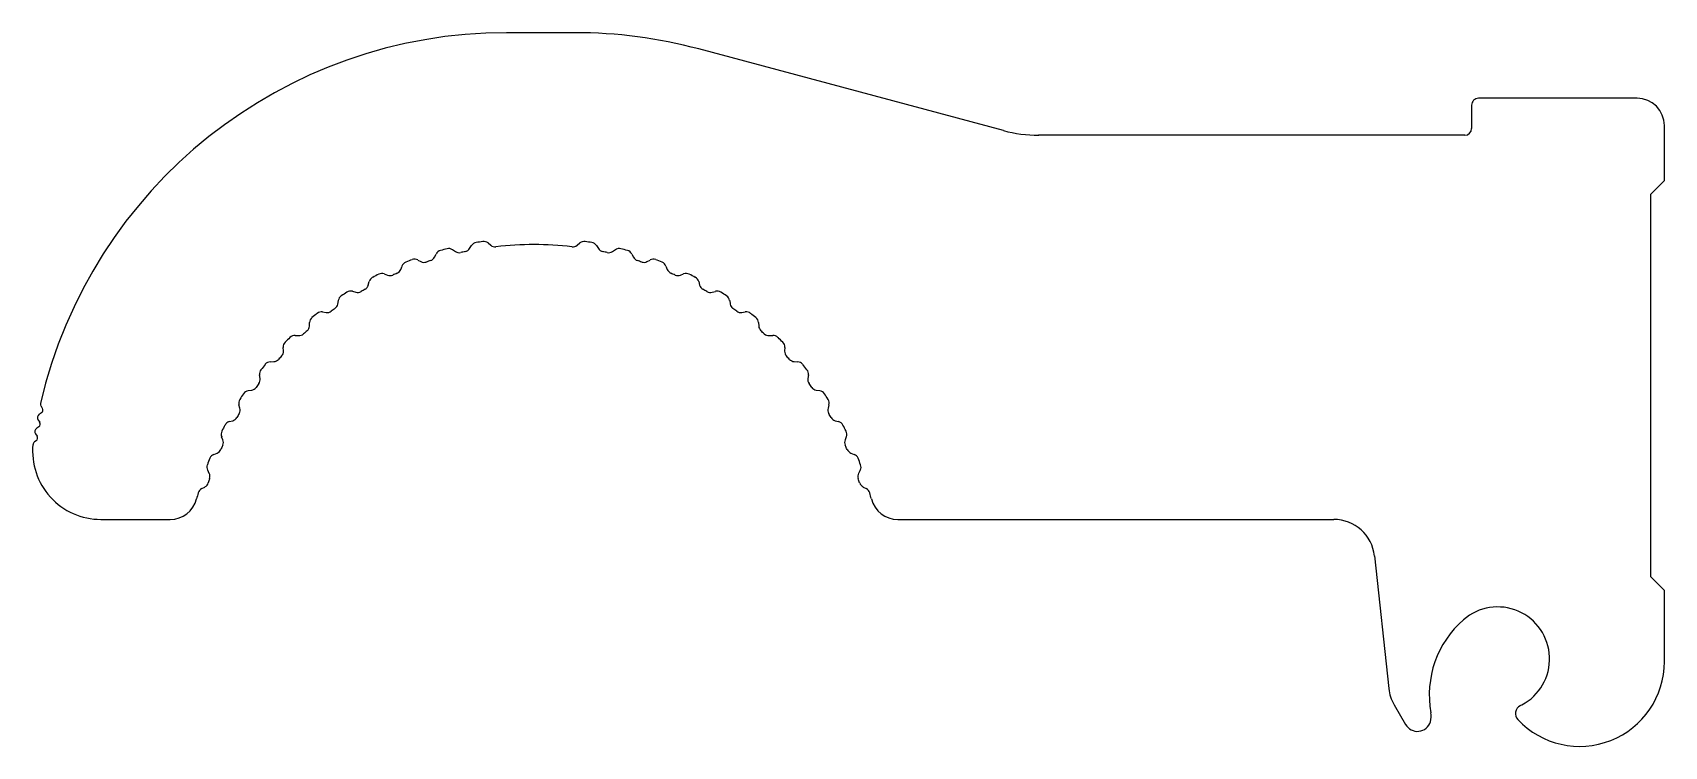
# Model space of a CAD drawing. Extents: x 2424 to 2543, y 1544 to 1596.
import ezdxf

# ---------------------------------------------------------------- set-up
doc = ezdxf.new("R2010")
doc.units = 0
doc.layers.get('0').update_dxf_attribs({"linetype": 'CONTINUOUS'})

msp = doc.modelspace()

# ---------------------------------------------------------------- linework, layer by layer
for p, q in [((2463.72, 1596.34), (2458.72, 1596.34)), ((2495.06, 1589.18), (2472.78, 1595.15)), ((2541.42, 1591.54), (2529.82, 1591.54)), ((2529.32, 1591.04), (2529.32, 1589.34)), ((2543.42, 1585.54), (2543.42, 1589.54)), ((2528.82, 1588.84), (2497.64, 1588.84)), ((2542.42, 1584.54), (2543.42, 1585.54)), ((2542.42, 1556.54), (2542.42, 1584.54)), ((2456.01, 1580.55), (2456.15, 1580.77)), ((2457.37, 1580.96), (2457.37, 1580.96)), ((2457.37, 1580.96), (2457.57, 1580.8)), ((2463.87, 1580.8), (2464.07, 1580.96)), ((2465.29, 1580.77), (2465.44, 1580.55)), ((2452.22, 1579.71), (2452.45, 1579.6)), ((2453.45, 1579.92), (2453.57, 1580.15)), ((2454.76, 1580.47), (2454.76, 1580.47)), ((2454.76, 1580.47), (2454.98, 1580.33)), ((2466.46, 1580.33), (2466.68, 1580.47)), ((2467.87, 1580.15), (2467.99, 1579.92)), ((2468.99, 1579.6), (2469.22, 1579.71)), ((2449.77, 1578.7), (2450.01, 1578.6)), ((2450.97, 1579.03), (2451.07, 1579.27)), ((2470.37, 1579.27), (2470.47, 1579.03)), ((2471.43, 1578.6), (2471.67, 1578.69)), ((2447.44, 1577.43), (2447.69, 1577.36)), ((2448.6, 1577.88), (2448.67, 1578.13)), ((2472.77, 1578.14), (2472.84, 1577.88)), ((2473.75, 1577.36), (2474, 1577.42)), ((2445.26, 1575.92), (2445.26, 1575.92)), ((2445.26, 1575.92), (2445.52, 1575.88)), ((2446.37, 1576.49), (2446.41, 1576.75)), ((2475.04, 1576.75), (2475.04, 1576.75)), ((2475.04, 1576.75), (2475.08, 1576.49)), ((2475.93, 1575.88), (2476.18, 1575.92)), ((2444.29, 1574.88), (2444.3, 1575.14)), ((2477.14, 1575.14), (2477.16, 1574.88)), ((2443.24, 1574.19), (2443.5, 1574.18)), ((2477.94, 1574.18), (2478.2, 1574.19)), ((2441.42, 1572.26), (2441.68, 1572.28)), ((2442.39, 1573.06), (2442.37, 1573.32)), ((2479.07, 1573.32), (2479.06, 1573.06)), ((2479.76, 1572.28), (2480.02, 1572.26)), ((2440.69, 1571.05), (2440.64, 1571.31)), ((2480.8, 1571.31), (2480.76, 1571.05)), ((2480.8, 1571.31), (2480.8, 1571.31)), ((2439.81, 1570.16), (2440.07, 1570.2)), ((2439.81, 1570.16), (2439.81, 1570.16)), ((2481.37, 1570.2), (2481.63, 1570.16)), ((2424.66, 1569.03), (2424.75, 1568.88)), ((2439.21, 1568.87), (2439.14, 1569.12)), ((2482.3, 1569.12), (2482.24, 1568.87)), ((2424.49, 1567.51), (2424.34, 1567.41)), ((2424.46, 1568.01), (2424.56, 1567.86)), ((2424.69, 1568.54), (2424.54, 1568.43)), ((2438.43, 1567.89), (2438.68, 1567.96)), ((2482.76, 1567.96), (2483.01, 1567.89)), ((2424.3, 1566.49), (2424.17, 1566.41)), ((2424.26, 1566.99), (2424.37, 1566.84)), ((2437.96, 1566.55), (2437.87, 1566.79)), ((2483.57, 1566.79), (2483.48, 1566.55)), ((2437.29, 1565.5), (2437.54, 1565.59)), ((2483.91, 1565.59), (2484.15, 1565.5)), ((2436.97, 1564.11), (2436.85, 1564.34)), ((2484.59, 1564.35), (2484.47, 1564.11)), ((2436.41, 1562.99), (2436.64, 1563.11)), ((2484.8, 1563.11), (2485.03, 1563)), ((2429.04, 1560.74), (2434.1, 1560.74)), ((2487.34, 1560.74), (2519.23, 1560.74)), ((2522.21, 1558.07), (2523.26, 1548.37)), ((2543.42, 1555.54), (2542.42, 1556.54)), ((2543.42, 1550.34), (2543.42, 1555.54)), ((2523.65, 1547.19), (2524.48, 1545.74))]:
    msp.add_line(p, q)
for centre, radius, start, end in [((2458.72, 1561.34), 35, 90, 166.983), ((2463.72, 1561.34), 35, 75, 90), ((2529.82, 1591.04), 0.5, 90, 180.0971), ((2541.42, 1589.54), 2, 0, 90), ((2497.64, 1598.84), 10, 255.0531, 270.0529), ((2528.82, 1589.34), 0.5, 270.2364, 360), ((2460.72, 1555.84), 25.5, 104.4383, 105.5617), ((2454.49, 1580.05), 0.5, 57, 104.4383), ((2455.59, 1580.82), 0.5, 281.6148, 327), ((2456.57, 1580.5), 0.5, 99.5617, 147.0686), ((2460.72, 1555.84), 25.5, 98.4383, 99.5617), ((2457.05, 1580.57), 0.5, 50.9999, 98.4383), ((2457.88, 1581.18), 0.5, 231.0252, 276.3852), ((2460.72, 1555.84), 25, 83.6148, 96.3852), ((2463.56, 1581.18), 0.5, 263.6148, 309.0254), ((2464.39, 1580.57), 0.5, 81.5617, 129.0001), ((2460.72, 1555.84), 25.5, 80.4383, 81.5617), ((2464.87, 1580.5), 0.5, 33.0687, 80.4383), ((2465.85, 1580.82), 0.5, 213, 258.3852), ((2466.95, 1580.05), 0.5, 75.5617, 123), ((2460.72, 1555.84), 25.5, 74.4383, 75.5617), ((2451.53, 1579.09), 0.5, 111.5617, 159.0479), ((2460.72, 1555.84), 25.5, 110.4383, 111.5617), ((2451.99, 1579.27), 0.5, 63.0728, 110.4383), ((2452.68, 1580.04), 0.5, 243, 288.3852), ((2460.72, 1555.84), 25, 107.6148, 108.3852), ((2453, 1580.15), 0.5, 287.6148, 333), ((2454.01, 1579.93), 0.5, 105.5617, 153.0432), ((2455.25, 1580.75), 0.5, 237.0603, 282.3852), ((2460.72, 1555.84), 25, 101.6148, 102.3852), ((2460.72, 1555.84), 25, 77.6148, 78.3852), ((2466.19, 1580.75), 0.5, 257.6148, 303.0603), ((2467.43, 1579.93), 0.5, 27.0433, 74.4383), ((2468.44, 1580.15), 0.5, 207, 252.3852), ((2460.72, 1555.84), 25, 71.6148, 72.3852), ((2468.76, 1580.04), 0.5, 251.6148, 297), ((2469.45, 1579.27), 0.5, 69.5617, 117.0727), ((2460.72, 1555.84), 25.5, 68.4383, 69.5617), ((2469.91, 1579.09), 0.5, 21.0481, 68.4383), ((2449.15, 1578.01), 0.5, 117.5617, 165.0641), ((2460.72, 1555.84), 25.5, 116.4383, 117.5617), ((2449.59, 1578.23), 0.5, 69.0878, 116.4383), ((2450.19, 1579.07), 0.5, 249, 294.3852), ((2460.72, 1555.84), 25, 113.6148, 114.3852), ((2450.51, 1579.21), 0.5, 293.6148, 339.0489), ((2470.94, 1579.21), 0.5, 201.0491, 246.3852), ((2460.72, 1555.84), 25, 65.6148, 66.3852), ((2471.25, 1579.07), 0.5, 245.6148, 291), ((2471.85, 1578.23), 0.5, 63.5617, 111.0877), ((2460.72, 1555.84), 25.5, 62.4383, 63.5617), ((2472.29, 1578.01), 0.5, 15.0644, 62.4383), ((2446.9, 1576.67), 0.5, 123.5617, 171.0001), ((2460.72, 1555.84), 25.5, 122.4383, 123.5617), ((2447.31, 1576.94), 0.5, 75.1022, 122.4383), ((2447.82, 1577.84), 0.5, 255.0712, 300.3852), ((2460.72, 1555.84), 25, 119.6148, 120.3852), ((2448.12, 1578.01), 0.5, 299.6148, 345.0637), ((2473.32, 1578.01), 0.5, 195.0639, 240.3852), ((2460.72, 1555.84), 25, 59.6148, 60.3852), ((2473.62, 1577.84), 0.5, 239.6148, 285.0707), ((2474.13, 1576.94), 0.5, 57.5617, 105.1017), ((2460.72, 1555.84), 25.5, 56.4383, 57.5617), ((2474.54, 1576.67), 0.5, 8.9999, 56.4383), ((2460.72, 1555.84), 25.5, 128.4383, 129.5617), ((2445.18, 1575.42), 0.5, 80.9999, 128.4383), ((2445.59, 1576.37), 0.5, 261.0782, 306.3852), ((2460.72, 1555.84), 25, 125.6148, 126.3852), ((2445.87, 1576.57), 0.5, 305.6148, 351.0001), ((2475.57, 1576.57), 0.5, 188.9999, 234.3852), ((2460.72, 1555.84), 25, 53.6148, 54.3852), ((2475.85, 1576.37), 0.5, 233.6148, 279.0784), ((2476.26, 1575.42), 0.5, 51.5617, 99.0001), ((2460.72, 1555.84), 25.5, 50.4383, 51.5617), ((2443.79, 1574.91), 0.5, 311.6148, 357.0962), ((2444.8, 1575.12), 0.5, 129.5617, 177.1093), ((2476.64, 1575.12), 0.5, 3.11, 50.4383), ((2477.66, 1574.91), 0.5, 183.097, 228.3852), ((2442.87, 1573.35), 0.5, 135.5617, 183.0944), ((2460.72, 1555.84), 25.5, 134.4383, 135.5617), ((2443.22, 1573.69), 0.5, 87.0946, 134.4383), ((2443.53, 1574.68), 0.5, 267.0001, 312.3852), ((2460.72, 1555.84), 25, 131.6148, 132.3852), ((2460.72, 1555.84), 25, 47.6148, 48.3852), ((2477.91, 1574.68), 0.5, 227.6148, 272.9999), ((2478.22, 1573.69), 0.5, 45.5617, 93.0944), ((2460.72, 1555.84), 25.5, 44.4383, 45.5617), ((2478.57, 1573.35), 0.5, 357.0946, 44.4383), ((2441.45, 1571.77), 0.5, 93.11, 140.4383), ((2441.66, 1572.78), 0.5, 273.097, 318.3852), ((2460.72, 1555.84), 25, 137.6148, 138.3852), ((2441.89, 1573.03), 0.5, 317.6148, 2.9999), ((2479.56, 1573.03), 0.5, 177.0001, 222.3852), ((2460.72, 1555.84), 25, 41.6148, 42.3852), ((2479.79, 1572.78), 0.5, 221.6148, 267.0962), ((2479.99, 1571.77), 0.5, 39.5617, 87.1093), ((2440.19, 1570.97), 0.5, 323.6148, 9.0784), ((2441.14, 1571.38), 0.5, 141.5617, 189.0001), ((2460.72, 1555.84), 25.5, 140.4383, 141.5617), ((2460.72, 1555.84), 25.5, 38.4383, 39.5617), ((2480.3, 1571.38), 0.5, 350.9999, 38.4383), ((2481.25, 1570.97), 0.5, 171.0782, 216.3852), ((2460.72, 1555.84), 25.5, 146.4383, 147.5617), ((2439.89, 1569.66), 0.5, 98.9999, 146.4383), ((2439.99, 1570.69), 0.5, 278.9999, 324.3852), ((2460.72, 1555.84), 25, 143.6148, 144.3852), ((2460.72, 1555.84), 25, 35.6148, 36.3852), ((2481.45, 1570.69), 0.5, 215.6148, 261.0001), ((2481.55, 1569.66), 0.5, 33.5617, 81.0001), ((2460.72, 1555.84), 25.5, 32.4383, 33.5617), ((2424.86, 1569.17), 0.25, 166.983, 214.2463), ((2424.55, 1568.74), 0.25, 304.2315, 34.2463), ((2439.62, 1569.25), 0.5, 147.5617, 195.1017), ((2438.72, 1568.74), 0.5, 329.6148, 15.0707), ((2482.72, 1568.74), 0.5, 165.0712, 210.3852), ((2481.82, 1569.25), 0.5, 345.1022, 32.4383), ((2424.51, 1567.16), 0.3, 124.2315, 214.2315), ((2424.7, 1568.18), 0.3, 124.2315, 214.2315), ((2424.35, 1567.72), 0.25, 304.2315, 34.2315), ((2460.72, 1555.84), 25.5, 152.4383, 153.5617), ((2438.56, 1567.41), 0.5, 105.0644, 152.4383), ((2438.55, 1568.44), 0.5, 285.0639, 330.3852), ((2460.72, 1555.84), 25, 149.6148, 150.3852), ((2460.72, 1555.84), 25, 29.6148, 30.3852), ((2482.89, 1568.44), 0.5, 209.6148, 255.0637), ((2482.88, 1567.41), 0.5, 27.5617, 75.0641), ((2460.72, 1555.84), 25.5, 26.4383, 27.5617), ((2429.04, 1565.74), 5, 174.4792, 270), ((2424.32, 1566.2), 0.25, 124.238, 174.4792), ((2424.16, 1566.7), 0.25, 304.238, 34.2315), ((2438.34, 1566.97), 0.5, 153.5617, 201.0877), ((2437.5, 1566.37), 0.5, 335.6148, 21), ((2483.95, 1566.37), 0.5, 159, 204.3852), ((2483.11, 1566.97), 0.5, 339.0878, 26.4383), ((2460.72, 1555.84), 25.5, 158.4383, 159.5617), ((2437.47, 1565.03), 0.5, 111.0481, 158.4383), ((2437.36, 1566.06), 0.5, 291.0491, 336.3852), ((2460.72, 1555.84), 25, 155.6148, 156.3852), ((2460.72, 1555.84), 25, 23.6148, 24.3852), ((2484.09, 1566.06), 0.5, 203.6148, 249.0489), ((2483.97, 1565.03), 0.5, 21.5617, 69.0479), ((2460.72, 1555.84), 25.5, 20.4383, 21.5617), ((2437.29, 1564.57), 0.5, 159.5617, 207.0727), ((2436.52, 1563.89), 0.5, 341.6148, 27), ((2484.92, 1563.89), 0.5, 153, 198.3852), ((2484.15, 1564.57), 0.5, 333.0728, 20.4383), ((2460.72, 1555.84), 25.5, 164.4383, 165.4688), ((2436.64, 1562.55), 0.5, 117.0433, 164.4383), ((2436.42, 1563.56), 0.5, 297, 342.3852), ((2460.72, 1555.84), 25, 161.6148, 162.3852), ((2460.72, 1555.84), 25, 17.6148, 18.3852), ((2485.03, 1563.56), 0.5, 197.6148, 243), ((2484.8, 1562.55), 0.5, 15.5617, 63.0432), ((2460.72, 1555.84), 25.5, 14.5312, 15.5617), ((2434.1, 1562.74), 2, 270, 345.4688), ((2487.34, 1562.74), 2, 194.5312, 270), ((2519.23, 1557.74), 3, 6.1839, 90), ((2531.22, 1550.54), 3.8, 297.7939, 131.0823), ((2533.52, 1547.9), 7.3, 131.0823, 190.2107), ((2537.22, 1550.34), 6.2, 223.1016, 0), ((2526.24, 1548.69), 3, 186.1839, 210), ((2533.16, 1546.54), 0.642, 116.7487, 223.1016), ((2529.57, 1553.67), 7.33, 296.7487, 297.7939), ((2525.35, 1546.24), 1, 210, 342.739), ((2524.86, 1546.34), 1.5, 344.6674, 10.2107)]:
    msp.add_arc(centre, radius, start, end)

doc.saveas('drawing.dxf')
